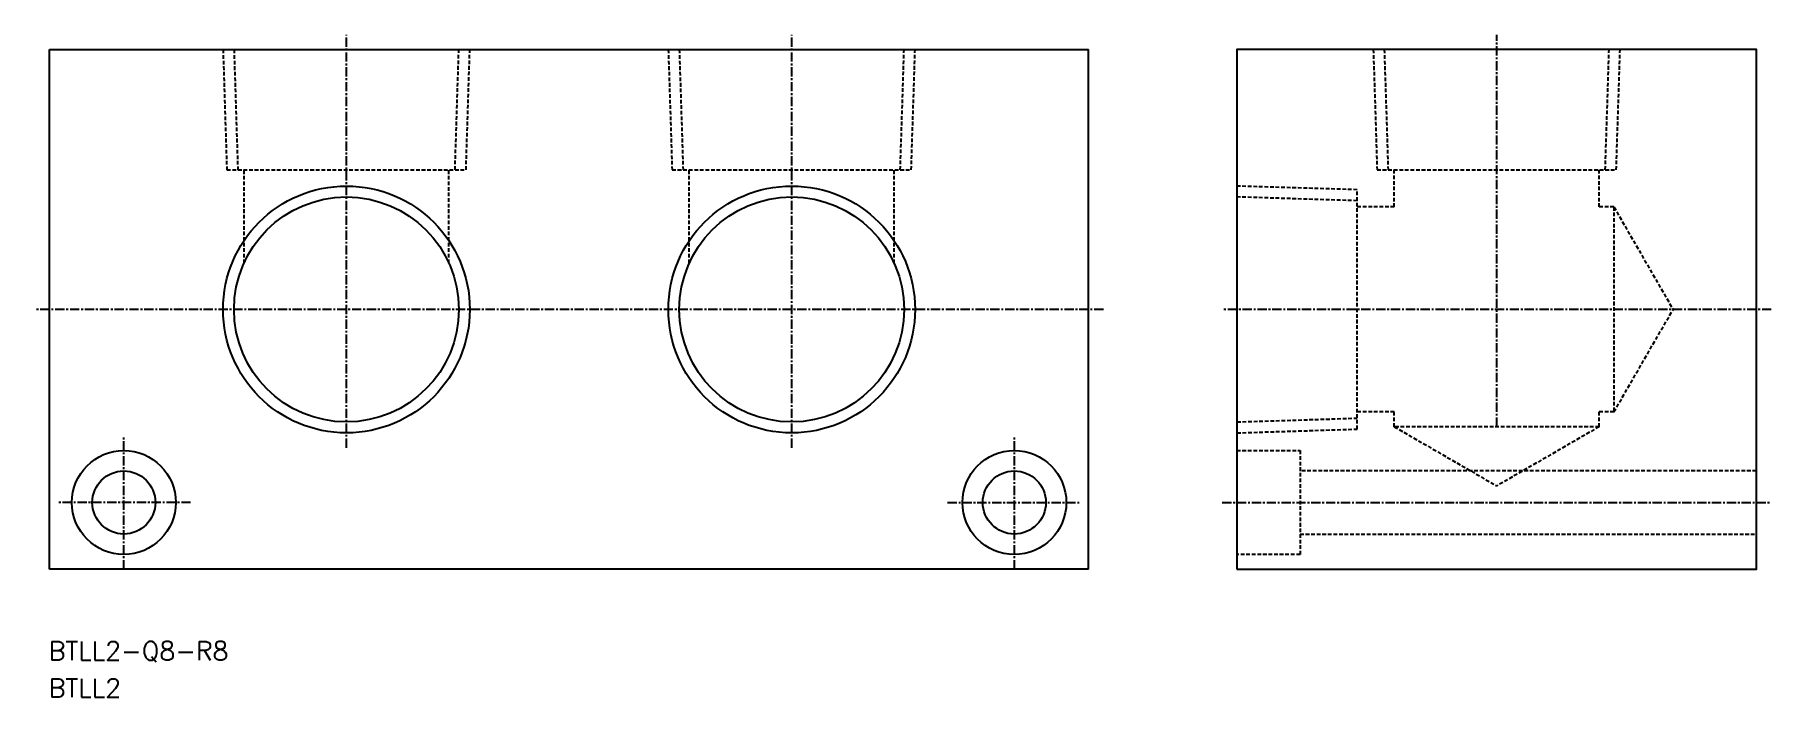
# Model space of a CAD drawing. Extents: x 36 to 270, y 53 to 142.
import ezdxf
from ezdxf.enums import TextEntityAlignment as Align

# ---------------------------------------------------------------- set-up
doc = ezdxf.new("R2010")
doc.units = 0
doc.linetypes.add('CENTER', pattern=[2, 1.25, -0.25, 0.25, -0.25])
doc.linetypes.add('DASHED', pattern=[0.75, 0.5, -0.25])
doc.layers.get('0').update_dxf_attribs({"linetype": 'CONTINUOUS'})
doc.layers.add('CENTER', color=1, linetype='CENTER')
doc.styles.get("Standard").update_dxf_attribs({"font": 'txt.shx', "bigfont": 'extfont.shx'})

msp = doc.modelspace()

# ---------------------------------------------------------------- linework, layer by layer
at = {"color": 7, "linetype": 'CONTINUOUS'}
for p, q in [((38.14, 70), (38.14, 140)), ((38.14, 140), (178.14, 140)), ((178.14, 70), (178.14, 140)), ((178.14, 70), (38.14, 70))]:
    msp.add_line(p, q, dxfattribs=at)
at = {"color": 3, "linetype": 'DASHED'}
for p, q in [((61.51, 140), (62.02, 123.8)), ((62.99, 140), (63.5, 123.8)), ((92.77, 123.8), (93.28, 140)), ((94.25, 123.8), (94.76, 140)), ((121.51, 140), (122.02, 123.8)), ((122.99, 140), (123.5, 123.8)), ((152.77, 123.8), (153.28, 140)), ((154.25, 123.8), (154.76, 140)), ((216.51, 140), (217.02, 123.8)), ((217.99, 140), (218.5, 123.8)), ((247.77, 123.8), (248.28, 140)), ((249.25, 123.8), (249.76, 140)), ((62.02, 123.8), (94.25, 123.8)), ((64.34, 111.24), (64.34, 123.8)), ((91.94, 111.24), (91.94, 123.8)), ((122.02, 123.8), (154.25, 123.8)), ((124.34, 111.24), (124.34, 123.8)), ((151.94, 111.24), (151.94, 123.8)), ((217.02, 123.8), (249.25, 123.8)), ((219.34, 118.8), (219.34, 123.8)), ((246.94, 118.8), (246.94, 123.8)), ((214.34, 121.12), (198.14, 121.62)), ((214.34, 119.64), (198.14, 120.15)), ((214.34, 88.88), (214.34, 121.12)), ((219.34, 118.8), (214.34, 118.8)), ((248.94, 118.8), (246.94, 118.8)), ((248.94, 118.8), (248.94, 91.2)), ((248.94, 118.8), (256.9, 105)), ((248.94, 91.2), (256.9, 105)), ((198.14, 89.85), (214.34, 90.36)), ((219.34, 91.2), (214.34, 91.2)), ((219.34, 89.2), (219.34, 91.2)), ((219.34, 89.2), (233.14, 81.23)), ((246.94, 89.2), (219.34, 89.2)), ((246.94, 89.2), (233.14, 81.23)), ((248.94, 91.2), (246.94, 91.2)), ((246.94, 89.2), (246.94, 91.2)), ((198.14, 88.38), (214.34, 88.88)), ((198.11, 85.99), (206.64, 85.99)), ((206.64, 85.99), (206.64, 72)), ((268.11, 83.25), (206.64, 83.25)), ((206.64, 74.75), (268.11, 74.75)), ((206.64, 72), (198.11, 72))]:
    msp.add_line(p, q, dxfattribs=at)
at = {"color": 7, "linetype": 'CONTINUOUS'}
msp.add_lwpolyline([(198.14, 70), (268.14, 70), (268.14, 140), (198.14, 140)], close=True, dxfattribs=at)
at = {"color": 3, "linetype": 'CONTINUOUS'}
for centre in [(78.14, 105), (138.14, 105)]:
    msp.add_circle(centre, 16.62, dxfattribs=at)
at = {"color": 7, "linetype": 'CONTINUOUS'}
for centre, radius in [((78.14, 105), 15.15), ((138.14, 105), 15.15), ((48.14, 79), 7), ((168.14, 79), 7), ((48.14, 79), 4.25), ((168.14, 79), 4.25)]:
    msp.add_circle(centre, radius, dxfattribs=at)
at = {"layer": 'CENTER', "color": 1, "linetype": 'CENTER'}
for p, q in [((78.14, 86.38), (78.14, 142)), ((138.14, 86.38), (138.14, 142)), ((233.14, 89.2), (233.14, 142)), ((180.14, 105), (36.14, 105)), ((270.14, 105), (196.14, 105)), ((48.14, 70), (48.14, 88)), ((168.14, 70), (168.14, 88)), ((57.14, 79), (39.14, 79)), ((159.14, 79), (177.14, 79)), ((196.14, 79), (270.14, 79))]:
    msp.add_line(p, q, dxfattribs=at)

# ---------------------------------------------------------------- texts
at = {"color": 7, "linetype": 'CONTINUOUS'}
for s, p in [('BTLL2-Q8-R8', (38.03, 59.02)), ('BTLL2', (38.03, 54.02))]:
    msp.add_text(s, height=2.5, dxfattribs=at).set_placement(p, align=Align.MIDDLE_LEFT)

doc.saveas('drawing.dxf')
